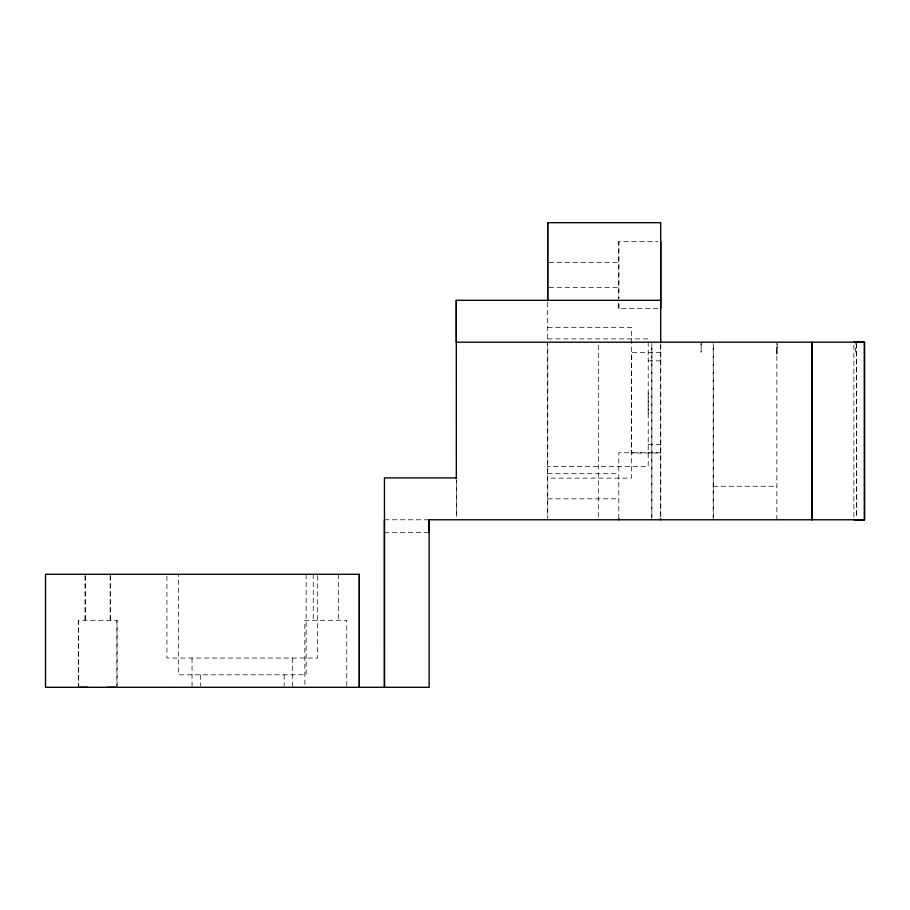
<?xml version="1.0" encoding="UTF-8"?>
<svg xmlns="http://www.w3.org/2000/svg" width="910" height="910" viewBox="0 0 910 910"><rect width="100%" height="100%" fill="white"/><g stroke="black" fill="none" stroke-linecap="round" stroke-linejoin="round"><path stroke-width="0.68" stroke-dasharray="4.55 3.41" d="M306.135 574.278L306.135 674.799L178.474 674.799L178.474 574.278M547.74 519.746L547.774 343.605M598.484 516.982L598.473 343.593M657.919 308.536L618.823 308.524L618.834 300.05M618.823 241.514L618.834 298.719L618.823 241.514L657.919 241.525M648.204 413.572L648.204 391.903M651.81 519.758L651.822 343.605M651.867 516.925L651.879 343.605M660.717 516.914L660.717 343.514M713.178 519.769L713.178 343.593M713.281 516.971L713.292 342.183M776.844 519.769L776.856 343.445M853.887 516.925L853.887 343.605M855.502 352.238L855.468 343.445M856.663 343.559L856.663 516.948L856.629 343.605M549.083 262.455L618.834 262.455M549.083 287.583L618.834 287.594M547.695 327.35L631.449 327.35L631.449 478.125L547.695 478.125M547.683 338.907L648.204 338.907L648.204 464.396L648.204 466.568L547.683 466.568M660.717 352.488L631.449 352.488L631.449 452.998L660.717 452.998M648.204 360.861L660.717 360.861M648.204 444.615L660.717 444.626M660.717 452.748L618.834 452.748L618.834 518.62M547.695 473.689L618.834 473.689M713.178 486.259L776.947 486.259M547.695 498.816L618.834 498.816M384.429 519.769L429.133 519.792M384.395 532.327L429.133 532.35M456.331 480.127L456.342 516.948L456.342 480.685M660.717 343.605L660.717 518.62M618.823 304.042L618.823 308.524M547.683 302.291L547.695 516.925M346.755 685.913L346.755 620.29L304.873 620.29L304.873 685.913M338.384 574.278L338.384 620.29M317.692 575.7L317.692 658.044L166.917 658.044L166.917 575.7M313.256 574.278L313.256 620.29M292.565 658.044L292.565 687.312M284.182 674.799L284.182 685.913M200.416 674.799L200.416 685.913M192.044 658.044L192.044 687.312M117.094 685.913L117.094 620.29L78.351 620.302L78.351 685.913M116.878 620.302L116.878 685.913M110.394 575.666L110.394 620.29M110.178 575.677L110.178 620.302M85.267 575.666L85.267 620.29M85.051 575.677L85.051 620.302M78.567 620.29L78.567 685.913M701.098 343.445L701.098 352.238L701.178 343.445M776.856 352.238L776.856 354.115L777.22 343.445L776.856 352.238"/><path stroke-width="1.36" d="M359.325 574.278L359.325 687.312L359.325 574.278L45.5 574.278L45.5 687.312L429.122 687.289L429.122 519.769L864.489 519.769L864.5 342.183L456.297 342.205L456.297 300.3L660.717 300.3M384.407 519.781L384.452 687.312L384.452 477.887L456.342 477.898M547.683 300.3L547.683 222.688L660.717 222.688L660.717 342.183M812.141 519.769L812.152 342.183L812.141 519.758M853.887 342.194L864.42 342.183L864.489 519.769M855.468 342.194L856.663 342.183M853.887 519.769L864.352 519.758L856.629 519.769M78.351 687.312L87.986 687.312M107.255 687.312L117.094 687.312M429.122 532.327L429.133 519.792M456.297 300.3L456.331 478.717M660.717 241.514L660.717 308.524M660.717 518.62L660.717 519.758M618.834 518.62L618.834 519.758M547.683 222.688L547.683 300.869"/></g></svg>
